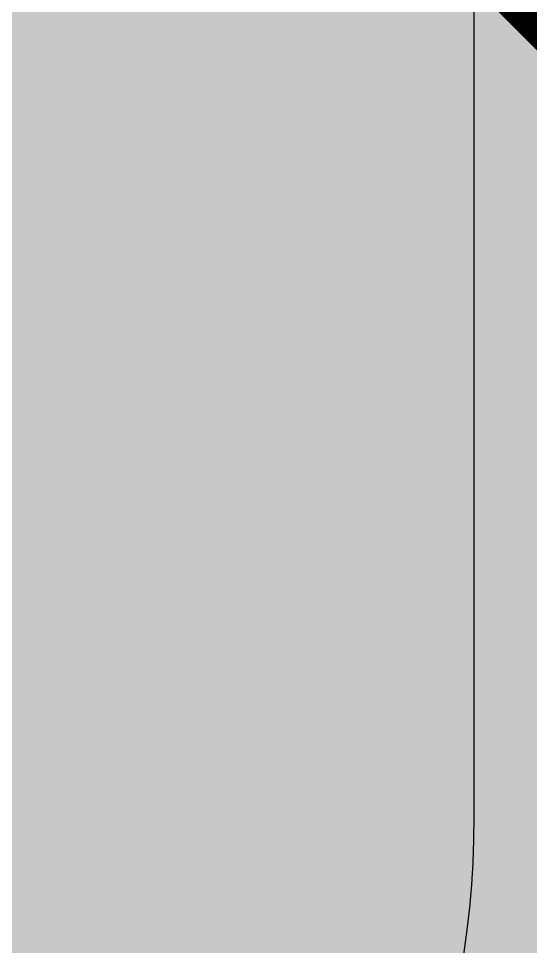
# Model space of a CAD drawing. Extents: x -23 to 289, y -67 to 135.
# Drawn here: x 155.4005 to 155.5124, y 105.9217 to 106.1245 of the extents above; entities that cross this region are included whole.
import ezdxf

# ---------------------------------------------------------------- set-up
doc = ezdxf.new("R2010")
doc.units = 0
doc.header["$MEASUREMENT"] = 0
for name, color, linetype in [('ASSEMBLY_OUTLINES_TOP', 102, 'CONTINUOUS'), ('GENERATED_SILKSCREEN_TOP', 140, 'CONTINUOUS'), ('PLACEMENT_OUTLINES_TOP', 130, 'CONTINUOUS'), ('PLANE_SHAPES_LAYER_TOP', 150, 'CONTINUOUS'), ('SILKSCREEN_OUTLINES_TOP', 150, 'CONTINUOUS'), ('SOLDERMASK_PADS_BTM', 12, 'CONTINUOUS'), ('TRACES_LAYER_TOP', 150, 'CONTINUOUS')]:
    doc.layers.add(name, color=color, linetype=linetype)

msp = doc.modelspace()

# ---------------------------------------------------------------- linework, layer by layer
at = {"layer": 'ASSEMBLY_OUTLINES_TOP', "const_width": 0.2}
msp.add_lwpolyline([(155, 116.5, -1), (191, 116.5, -1)], format="xyb", close=True, dxfattribs=at)
at = {"layer": 'ASSEMBLY_OUTLINES_TOP'}
msp.add_circle((173, 116.5), 18, dxfattribs=at)
at = {"layer": 'GENERATED_SILKSCREEN_TOP', "const_width": 0.15}
msp.add_lwpolyline([(191, 116.5, -0.188576), (186.22486, 104.28922, 0.000009), (186.22486, 104.28923, 12.661113), (181.78676, 100.79036, 0.000009), (181.78677, 100.79036, -3.681838), (191, 116.5)], format="xyb", dxfattribs=at)
at = {"layer": 'PLACEMENT_OUTLINES_TOP'}
msp.add_circle((173, 116.5), 18, dxfattribs=at)
at = {"layer": 'PLANE_SHAPES_LAYER_TOP'}
msp.add_solid([(153, 101), (163.25, 101), (153, 111.5), (163.25, 111.5)], dxfattribs=at)
at = {"layer": 'SILKSCREEN_OUTLINES_TOP'}
msp.add_circle((173, 116.5), 18, dxfattribs=at)
msp.add_circle((173, 116.5), 18, dxfattribs=at)
at = {"layer": 'SOLDERMASK_PADS_BTM'}
msp.add_lwpolyline([(153.5, 107.35, -0.414214), (153.7, 107.55), (155.3, 107.55, -0.414214), (155.5, 107.35), (155.5, 105.95, -0.414214), (155.3, 105.75), (153.7, 105.75, -0.414214), (153.5, 105.95)], format="xyb", close=True, dxfattribs=at)
at = {"layer": 'TRACES_LAYER_TOP', "const_width": 0.25}
msp.add_lwpolyline([(183.1, 100.5), (178.44957, 100.5), (177.02457, 99.075), (171.54112, 99.075), (170.25, 100.36612), (170.25, 101.43388), (168.95888, 102.725), (159.08306, 102.725), (155.08306, 106.725), (152.04112, 106.725), (151.29112, 105.975), (146.57963, 105.975), (146.12963, 106.425), (137.34112, 106.425), (133.05713, 102.14101), (133.05713, 97.44101), (129.775, 94.15888), (129.775, 87.94112), (130.94112, 86.775), (130.95, 86.775), (134, 83.725), (134, 83.1)], dxfattribs=at)

doc.saveas('drawing.dxf')
